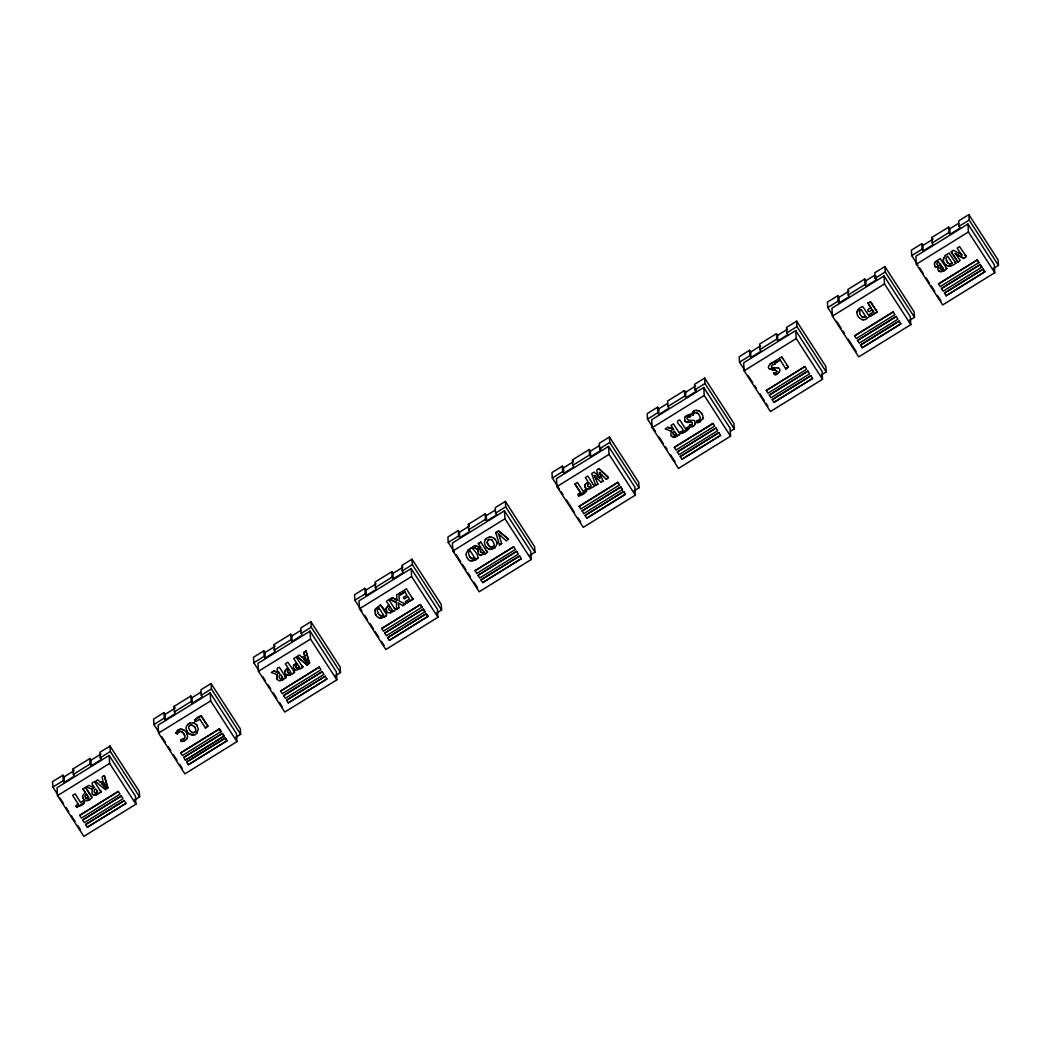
<?xml version="1.0" encoding="UTF-8"?>
<svg xmlns="http://www.w3.org/2000/svg" width="1051" height="1051" viewBox="0 0 1051 1051"><rect width="100%" height="100%" fill="white"/><g stroke="black" fill="none" stroke-linecap="round" stroke-linejoin="round"><path stroke-width="1.5" d="M700.413 421.74L698.495 422.502L702.777 419.034L702.869 415.71L701.122 412.57L701.897 413.7M91.582 797.945C86.681 804.948 78.208 796.369 85.617 792.966L82.976 788.986L85.459 787.422L92.212 797.302L91.529 797.88M82.753 798.366L82.582 796.711M291.836 674.216C293.032 673.862 285.228 677.488 285.11 673.034C282.719 671.72 290.891 665.204 286.253 669.237M584.895 486.127C584.711 481.305 585.591 490.108 585.092 486.968M374.8 610.933L375.614 608.634L375.102 613.508L376.915 616.53L379.963 618.119L378.885 617.857M466 554.481C465.659 553.614 467.209 560.525 470.125 560.682C480.412 560.722 479.926 555.598 471.663 547.729L467.879 550.264L466.04 553.772M868.047 317.599L869.466 316.496L862.674 306.498C849.366 311.713 862.74 324.536 867.351 317.954M954.623 261.594L955.871 263.026C952.692 266.468 946.031 267.821 944.126 262.435C940.855 260.543 947.529 252.884 945.283 255.538M943.404 259.873L943.601 258.178M494.009 548.333C486.193 552.734 480.268 540.03 488.439 537.324C491.737 536.01 495.31 538.585 496.256 541.147C499.186 543.249 493.09 549.739 495.087 547.65M288.473 673.047L287.409 671.536L288.04 669.907L287.54 670.774M692.097 422.344L692.373 424.42L689.548 425.116C687.656 430.687 697.943 422.699 692.254 426.693M773.943 372.816L774.745 372.895L773.943 372.816C773.457 378.557 783.56 370.215 778.397 367.995L777.32 367.666L778.397 367.995M188.615 727.397C187.998 726.727 191.006 734.951 194.527 732.284C198.468 731.049 192.412 724.31 194.908 727.292M282.391 679.997C286.463 677.501 279.356 682.244 278.292 680.142C274.285 679.655 279.211 673.074 276.833 674.571L271.237 672.482L273.838 670.853C287.869 677.527 271.171 668.935 279.448 667.385L284.992 676.082M276.558 677.133L276.649 676.502M479.348 548.964C475.512 550.566 480.202 555.966 479.65 554.954M183.767 739.037L184.332 738.472L181.271 739.418C179.879 743.491 186.237 740.508 186.776 738.748C188.707 737.868 186.395 731.824 187.38 734.557M181.284 739.536L181.022 741.349L182.007 741.441M698.495 422.384L696.498 422.515L697.43 420.676L696.76 420.571M941.617 266.192L940.277 268.32L941.617 266.192L943.496 268.964L942.629 267.874M777.083 371.673L777.083 371.673C776.82 368.704 765.259 370.464 769.082 365.577M702.777 418.929L703.04 417.996M695.079 424C695.512 425.55 694.737 419.336 694.461 420.61M945.65 267.138L946.833 268.609L940.106 258.559L935.154 262.067L934.247 264.037L935.561 267.204L938.53 267.506L934.838 266.455M390.263 612.707L391.13 612.444L388.634 612.891L386.637 611.511L386.229 608.056L389.028 605.218L387.307 606.585M385.993 608.949L386.243 608.174M697.43 420.676L699.821 419.756L700.478 418.009L698.849 414.304L696.432 412.596L698.114 413.555M188.707 726.858L190.586 724.835L193.87 726.096M97.02 791.14C97.848 792.927 97.874 792.756 97.02 791.14C95.51 785.728 92.068 792.638 95.877 793.045L97.296 792.507L96.626 792.953M281.957 676.699C280.21 671.182 277.214 678.499 280.814 678.604L282.627 677.961L281.957 676.581M673.047 432.618C675.386 429.044 671.326 433.997 674.085 434.851L676.253 434.549M100.042 790.523L94.498 781.826C86.379 783.258 102.472 791.797 88.849 785.347L86.287 786.923L91.936 789.091C93.5 787.856 89.887 795.121 94.051 794.871M477.995 551.197L479.348 548.858L478.231 549.345L472.622 547.256L478.218 549.226M179.209 731.68L180.063 731.365C181.678 731.404 177.172 731.93 177.501 733.861L175.819 733.046L178.328 729.946L176.804 731.338M858.89 309.125L857.038 312.423M938.53 267.401C935.364 273.523 945.519 271.355 944.915 270.041M378.36 613.574L380.554 615.833L383.641 615.295L378.991 607.964C375.522 608.516 378.754 614.73 377.913 612.956M860.598 315.182L862.805 317.415L865.893 316.876L861.242 309.572C857.879 309.966 861.019 316.482 860.165 314.538M779.146 372.369L779.487 371.712M186.789 738.853L187.301 737.868M685.055 417.155C683.978 415.145 685.764 424.88 684.595 420.321M197.443 732.284L196.642 733.191L198.376 729L196.419 724.546L197.194 725.571M285.622 669.842L285.189 670.709M293.991 664.784L293.544 665.533L296.343 662.577L293.689 658.583L296.172 657.033L301.729 665.73M593.342 484.721L587.798 476.024L585.328 477.574L587.969 481.686L585.157 484.419M692.99 415.027L693.437 414.147L692.99 415.027L691.295 414.094L693.818 411.112L692.977 411.703M934.562 263.118L935.955 261.344M85.131 795.922L86.55 794.398L88.836 797.827L86.116 798.261M297.262 664.009L295.856 665.533L297.262 664.009L299.548 667.306L298.944 667.753M587.496 484.524L588.888 483C593.198 485.365 590.11 488.702 587.811 486.298M689.338 416.59C692.951 416.59 686.172 416.196 686.986 418.81L688.602 420.282L694.002 420.413M774.456 364.237L771.854 365.157L771.381 366.51L772.235 367.784L771.657 367.246M693.437 414.265L694.251 413.148M184.345 738.59C186.868 737.014 181.455 730.458 184.7 735.372M487.756 540.188L489.03 539.281L487.073 541.948L487.953 544.628L490.226 546.835L489.595 546.454M698.718 420.439L700.202 419.231M490.213 546.717C499.461 549.042 489.727 537.074 492.302 540.424M937.387 262.527L936.769 264.103L938.451 265.837C945.085 264.471 933.919 261.265 938.661 261.62M694.291 425.274L694.737 424.538M769.463 364.973L770.606 363.593L769.976 364.303M667.845 427.337L673.56 429.347L667.845 427.337L665.283 428.926L670.893 431.133C671.852 429.215 670.144 437.466 671.182 435.679M375.614 608.752L380.436 604.89C387.964 613.377 389.737 616.714 379.95 618.001L383.379 617.357M187.774 724.244L189.995 722.865L186.408 726.149L186.04 728.448L187.209 731.864L186.592 730.734M486.219 538.716L485.404 539.61M685.58 416.603L690.652 414.501M470.625 557.726L472.464 558.83L474.881 558.12L470.231 550.803C465.738 551.801 471.899 559.868 469.6 556.531M952.285 263.407L947.647 256.089L946.031 258.126L947.017 261.817L949.198 263.959L952.285 263.289L949.868 264.116M85.63 795.173L86.55 794.398M288.907 669.303L288.04 670.026L288.907 669.185L290.904 672.824M389.96 606.65L388.515 609.068L390.263 610.854L392.246 609.948L389.96 606.769M588.021 483.841L588.888 483.118M302.938 666.912C297.985 669.986 305.053 667.372 301.716 665.611L302.885 666.951M593.881 486.468L594.551 485.917L593.342 484.603M688.628 416.866L687.446 417.457M776.755 372.001L774.745 372.895M946.833 268.491L945.558 269.582M194.514 732.179L195.499 731.299M501.012 536.22L506.411 540.858L508.5 539.124L498.647 531.07L495.796 532.568L496.611 534.355M100.568 792.296L101.264 791.745L100.042 790.405L101.264 791.745M286.214 677.291C282.548 679.629 288.394 677.251 284.979 675.964L286.227 677.409M486.902 552.511L487.559 551.985L486.337 550.658L487.572 552.103L484.669 554.166L486.14 553.181M599.267 469.048L608.398 477.601L606.256 479.256L608.398 477.482L599.267 468.93C591.7 468.299 605.323 485.076 597.257 474.934L599.609 477.969M679.563 434.405C677.264 435.771 682.533 433.275 678.985 432.447M959.418 253.383L953.428 250.309L951.234 251.793L957.934 262.172L960.128 260.372L955.254 253.462L963.977 258.415L966.316 256.549L959.537 246.538L957.159 248.128L960.194 252.831M467.892 550.369L471.663 547.729M293.19 673.284L294.582 672.206L292.454 673.809M394.243 610.749C390.171 612.812 398.513 609.488 394.414 608.253M389.803 599.215L396.437 602.486L389.803 599.215L392.325 597.533L397.133 600.305L396.608 594.879L398.999 593.408L399.17 601.001L405.134 603.918L402.861 605.639L398.355 602.959L398.999 607.793L396.582 609.291L398.999 607.793M402.861 605.639L405.134 603.813M484.077 552.576C484.091 549.266 482.711 555.112 484.064 552.458M676.739 434.365L674.085 431.225M196.629 733.086C195.197 737.802 184.687 731.22 189.889 734.242M94.051 794.976L96.521 794.819L100.607 792.375M307.076 664.915L309.572 662.958L307.076 664.915L296.999 656.533L299.417 655.023L302.11 657.427M207.953 725.991L205.418 727.975L207.953 726.005L201.319 715.876C195.026 716.611 191.072 725.952 199.769 719.002L200.307 720.053M788.342 366.917L785.806 368.914L788.342 366.917L781.708 356.815L775.034 361.058L775.848 362.726L780.157 359.941L775.848 362.726M478.455 557.739L477.771 558.226M686.211 415.894L687.814 415.027M770.619 363.699L772.209 362.608L771.329 363.068M585.565 487.874L587.548 489.254L589.191 489.07L593.92 486.56M678.788 434.851L674.597 437.071L677.33 435.968M384.548 616.727L385.809 616.017M470.125 560.682L473.449 560.603L476.353 559.185M101.159 756.759L101.316 759.492L91.24 765.732L90.912 760.28L89.808 758.559L73.005 768.964L73.334 774.403L74.437 776.124L64.361 782.364L64.032 776.912L62.929 775.191L52.55 781.616L52.878 787.068L58.199 795.305M134.554 799.969L139.612 796.842L139.297 791.39L110.013 746.052L99.884 752.319L100.213 757.771L101.316 759.492M235.595 737.434L240.653 734.307L240.337 728.855L211.054 683.518L200.925 689.784L201.253 695.237L202.357 696.958L192.28 703.198L191.952 697.746L190.848 696.025L174.046 706.43L174.374 711.869L175.478 713.59L165.401 719.83L165.073 714.378L163.969 712.657L153.591 719.081L153.919 724.533L159.24 732.77M335.479 675.635L340.537 672.509L340.209 667.057L310.938 621.719L300.809 627.986L301.138 633.438L302.241 635.159L292.165 641.399L291.836 635.947L290.733 634.226L273.93 644.631L274.245 650.07L275.362 651.791L265.272 658.031L264.957 652.579L263.84 650.871L253.475 657.282L253.79 662.734L259.124 670.972M436.559 613.088L441.617 609.961L441.289 604.509L412.018 559.171L401.889 565.438L402.218 570.89L403.321 572.611L393.245 578.838L392.916 573.399L391.813 571.678L375.01 582.083L375.325 587.522L376.442 589.243L366.352 595.483L366.037 590.031L364.92 588.31L354.555 594.735L354.87 600.187L361.978 611.17M529.914 555.322L534.972 552.182L534.644 546.743L505.373 501.406L495.244 507.672L495.56 513.124L496.676 514.832L486.6 521.073L486.271 515.634L485.155 513.913L468.365 524.304L468.68 529.757L469.797 531.478L459.707 537.718L459.392 532.266L458.275 530.545L447.91 536.969L448.225 542.408L454.439 552.025M600.581 447.713L600.738 450.445L590.662 456.686L590.334 451.234L589.23 449.513L572.427 459.918L572.742 465.357L573.859 467.078L563.77 473.318L563.454 467.866L562.338 466.145L551.972 472.569L552.3 478.021L559.395 489.004M633.976 490.922L639.034 487.795L638.706 482.343L609.435 437.006L599.306 443.272L599.635 448.724L600.738 450.445M695.788 388.804L695.959 391.524L685.869 397.764L685.554 392.312L684.437 390.591L667.635 400.996L667.963 406.435L669.067 408.156L658.99 414.396L658.662 408.944L657.558 407.236L647.18 413.647L647.508 419.099L651.948 425.97M730.458 431.225L734.255 428.874L733.926 423.422L704.643 378.097L694.527 384.351L694.842 389.803L695.959 391.524M821.173 375.089L826.231 371.949L825.902 366.51L796.632 321.172L786.503 327.439L786.818 332.891L787.935 334.599L777.858 340.839L777.53 335.4L776.426 333.679L759.623 344.071L759.939 349.523L761.055 351.244L750.966 357.471L750.65 352.032L749.534 350.311L739.168 356.736L739.484 362.175L744.817 370.425M875.969 275.901L876.206 279.986L866.129 286.214L865.801 280.775L864.697 279.054L847.894 289.445L848.21 294.897L849.326 296.618L839.237 302.859L838.921 297.407L837.805 295.686L827.439 302.11L827.754 307.562L833.088 315.799M909.443 320.463L914.501 317.336L914.173 311.884L884.903 266.547L874.774 272.813L875.102 278.265L876.206 279.986M993.392 268.517L998.45 265.377L998.122 259.939L968.851 214.601L958.722 220.868L959.051 226.32L960.154 228.028L950.078 234.268L949.749 228.829L948.646 227.108L931.843 237.5L932.158 242.952L933.275 244.673L923.185 250.9L922.87 245.461L921.753 243.74L911.388 250.164L911.703 255.603L917.917 265.22M165.073 714.378L175.149 708.138L174.046 706.43M191.952 697.746L200.78 692.281M64.032 776.912L74.109 770.672L73.005 768.964M90.912 760.28L101.001 754.04M264.957 652.579L275.034 646.339L273.93 644.631M291.836 635.947L300.652 630.482M366.037 590.031L376.113 583.791M392.916 573.399L402.993 567.159M459.392 532.266L469.469 526.025L468.365 524.304M486.271 515.634L495.087 510.169M563.454 467.866L573.531 461.625L572.427 459.918M590.334 451.234L599.162 445.769M658.662 408.944L667.49 403.492M685.554 392.312L695.631 386.072M750.65 352.032L760.727 345.792M777.53 335.4L787.606 329.16M838.921 297.407L848.998 291.166M865.801 280.775L874.616 275.309M922.87 245.461L932.946 239.221L931.843 237.5M949.749 228.829L958.565 223.364M52.878 787.068L63.244 780.643L62.929 775.191M73.334 774.403L90.123 764.011L89.808 758.559M100.213 757.771L110.342 751.504L110.013 746.052M153.919 724.533L164.284 718.109L163.969 712.657M174.374 711.869L191.164 701.477L190.848 696.025M201.253 695.237L211.382 688.97L211.054 683.518M253.79 662.734L264.169 656.31L263.84 650.871M274.245 650.07L291.048 639.678L290.733 634.226M301.138 633.438L311.254 627.171L310.938 621.719M354.87 600.187L365.249 593.762L364.92 588.31M375.325 587.522L392.128 577.13L391.813 571.678M402.218 570.89L412.334 564.623L412.018 559.171M448.225 542.408L458.604 535.997L458.275 530.545M468.68 529.757L485.483 519.365L485.155 513.913M495.56 513.124L505.689 506.858L505.373 501.406M552.3 478.021L562.666 471.597L562.338 466.145M572.742 465.357L589.545 454.965L589.23 449.513M599.635 448.724L609.751 442.458L609.435 437.006M647.508 419.099L657.887 412.675L657.558 407.236M667.963 406.435L684.766 396.043L684.437 390.591M694.842 389.803L704.971 383.536L704.643 378.097M739.484 362.175L749.862 355.764L749.534 350.311M759.939 349.523L776.742 339.131L776.426 333.679M786.818 332.891L796.947 326.625L796.632 321.172M827.754 307.562L838.133 301.138L837.805 295.686M848.21 294.897L865.012 284.506L864.697 279.054M875.102 278.265L885.218 271.999L884.903 266.547M911.703 255.603L922.082 249.192L921.753 243.74M932.158 242.952L948.961 232.547L948.646 227.108M959.051 226.32L969.167 220.053L968.851 214.601M109.133 755.459L57.043 787.698L57.516 795.66L83.83 836.399L135.921 804.173L135.448 796.211L109.133 755.459L109.606 763.42L135.921 804.173M210.174 692.924L158.084 725.164L158.556 733.125L184.871 773.864L236.961 741.638L236.488 733.677L210.174 692.924L210.647 700.886L236.961 741.638M310.058 631.125L257.968 663.365L258.441 671.326L284.755 712.066L336.845 679.839L336.373 671.878L310.058 631.125L310.531 639.087L336.845 679.839M411.138 568.578L359.048 600.817L359.521 608.779L385.835 649.518L437.925 617.279L437.452 609.317L411.138 568.578L411.611 576.539L437.925 617.279M504.48 510.812L452.403 543.039L452.876 551L479.19 591.752L531.267 559.513L530.794 551.552L504.48 510.812L504.953 518.774L531.267 559.513M608.555 446.412L556.465 478.652L556.938 486.613L583.252 527.352L635.343 495.126L634.87 487.165L608.555 446.412L609.028 454.374L635.343 495.126M703.763 387.504L651.686 419.73L652.159 427.691L678.473 468.431L730.55 436.204L730.077 428.243L703.763 387.504L704.236 395.465L730.55 436.204M795.738 330.579L743.661 362.805L744.134 370.767L770.449 411.519L822.526 379.28L822.053 371.318L795.738 330.579L796.211 338.54L822.526 379.28M884.022 275.953L831.932 308.193L832.405 316.154L858.72 356.893L910.81 324.654L910.324 316.693L884.022 275.953L884.495 283.915L910.81 324.654M967.971 224.008L915.881 256.234L916.354 264.195L942.668 304.948L994.758 272.708L994.285 264.747L967.971 224.008L968.444 231.969L994.758 272.708M57.516 795.66L109.606 763.42M158.556 733.125L210.647 700.886M258.441 671.326L310.531 639.087M359.521 608.779L411.611 576.539M452.876 551L504.953 518.774M556.938 486.613L609.028 454.374M652.159 427.691L704.236 395.465M744.134 370.767L796.211 338.54M832.405 316.154L884.495 283.915M916.354 264.195L968.444 231.969M480.491 547.742L475.183 545.548L472.622 547.151L475.197 545.666L480.911 547.676L478.336 543.59L480.793 542.08L486.337 550.777M578.865 495.836L577.853 494.285L580.572 492.604L574.989 483.959L577.433 482.448L583.029 491.211L585.762 489.385C590.754 493.55 565.99 501.025 586.76 490.935L585.762 489.385M595.707 485.404L597.927 484.038L595.707 485.523L591.713 473.607L594.196 472.07L597.27 475.052M100.449 782.338L97.717 779.855L95.339 781.327L105.415 789.708L107.911 787.869L104.364 775.73C98.833 776.426 106.414 782.01 100.436 782.22M293.36 670.788L294.569 672.088L287.816 662.209L285.333 663.759L287.987 667.858M303.713 652.382L304.843 655.85L303.713 652.382L306.025 650.937L308.902 661.499L306.025 650.937M400.562 594.721L404.911 591.91L400.562 594.721L399.748 593.053L406.409 588.81L411.847 597.585M867.981 303.305L870.425 301.69L877.257 311.845L870.281 316.167L869.466 314.38L873.67 311.779L872.002 309.428C868.428 314.433 865.104 309.033 871.069 307.982L867.981 303.2L871.069 307.982M946.636 254.644L949.079 253.015L955.871 263.131M194.658 720.132L201.319 715.876M678.999 432.565L673.455 423.868L670.998 425.379L673.56 429.465M689.154 428.545L688.142 426.877L685.41 428.69L679.813 419.927C671.392 421.976 689.22 430.227 680.247 431.764C681.679 438.306 699.414 418.994 681.245 433.34M101.816 783.573L103.721 782.272C112.496 799.115 92.291 771.316 105.862 787.764M303.437 658.701L305.381 657.479L307.575 663.05L306.314 660.173L307.575 663.05L303.437 658.701L307.575 662.931M940.711 264.799L939.213 265.588M483.302 551.394L481.857 549.042C479.913 548.964 480.898 553.457 480.412 551.617M405.41 601.658L406.409 603.103L413.135 599.057L406.409 603.208L405.41 601.658L409.535 598.978L407.867 596.626L404.307 598.952L403.361 597.388L406.947 595.3L404.911 591.91M78.234 804.002C70.548 808.377 82.779 806.918 84.435 802.452L83.423 800.783L80.638 802.53L75.094 793.833L72.611 795.397L78.234 804.12M282.627 677.961L281.563 678.499M501.669 543.446L499.448 544.93L501.669 543.433L498.437 533.632L501.025 536.338M601.014 482.12L602.998 480.898L601.027 482.238L594.354 475.499L597.94 484.156M76.526 807.352L84.422 802.333L83.423 800.783M79.692 815.313L118.343 791.403L120.037 794.149L81.4 818.059L79.705 815.431L118.343 791.403M219.383 728.987L180.746 752.897L219.383 728.868L221.078 731.614L219.383 728.868M280.617 691.098L319.254 667.07L320.962 669.815L282.312 693.726L280.617 690.993L319.254 667.07M420.347 604.64L381.697 628.551L420.334 604.522L422.042 607.268L420.334 604.522M475.052 570.667L513.689 546.756L515.397 549.502L476.747 573.412L475.052 570.785L513.689 546.756M617.765 482.475L579.114 506.385L617.752 482.356L619.459 485.102L617.752 482.356M674.335 447.358L712.972 423.435L714.667 426.062L676.029 450.091L674.335 447.358L712.985 423.553M766.31 390.552L804.948 366.523L806.656 369.269L768.005 393.179L766.31 390.433L804.948 366.523M854.581 335.808L893.219 311.897L894.927 314.643L856.276 338.553L854.581 335.926L893.219 311.897M978.862 262.579L940.225 286.608L938.53 283.862L977.167 259.952L978.875 262.697L977.167 259.952M938.53 283.98L977.18 260.07M180.733 752.779L182.44 755.524L221.078 731.496M381.697 628.432L383.392 631.178L422.029 607.15M579.114 506.267L580.809 509.012L619.446 484.984M82.661 819.911L121.299 796.001L123.006 798.734L84.356 822.657L82.661 820.03L121.299 796.001M183.702 757.377L222.339 733.467L224.047 736.199L185.396 760.123L183.702 757.495L222.339 733.467M283.586 695.696L322.223 671.668L323.931 674.4L285.281 698.324L283.586 695.578L322.223 671.668M423.317 609.238L384.666 633.149L423.303 609.12L425.011 611.853L423.303 609.12M478.008 575.265L516.658 551.341L518.353 554.087L479.716 577.997L478.021 575.383L516.658 551.341M620.734 487.073L582.083 510.983L620.721 486.955L622.428 489.687L620.721 486.955M677.291 451.943L715.941 428.033L717.636 430.765L678.999 454.689L677.304 452.061L715.941 428.033M769.266 395.031L807.917 371.108L809.625 373.854L770.974 397.764L769.279 395.15L807.917 371.108M857.55 340.406L896.188 316.496L897.896 319.228L859.245 343.138L857.55 340.524L896.188 316.496M981.831 267.164L943.194 291.193L941.499 288.46L980.136 264.537L981.844 267.282L980.136 264.537M941.499 288.578L980.149 264.655M224.034 736.081L185.396 760.123M424.998 611.735L386.361 635.763L384.666 633.03M582.083 510.865L583.778 513.611L622.415 489.569M85.63 824.615L124.268 800.586L125.975 803.332L87.325 827.242L85.617 824.496L124.268 800.586M186.671 761.962L225.308 738.052L227.016 740.797L188.365 764.708L186.671 762.08L225.308 738.052M286.555 700.281L325.193 676.253L326.887 678.999L288.25 702.909L286.542 700.163L325.193 676.253M387.635 637.734L426.272 613.705L427.967 616.451L389.33 640.361L387.622 637.615L426.272 613.705M480.977 579.85L519.628 555.94L521.322 558.685L482.685 582.596L480.99 579.968L519.628 555.94M585.039 515.45L623.69 491.54L625.384 494.285L586.747 518.196L585.052 515.568L623.69 491.54M680.26 456.541L718.897 432.618L720.605 435.364L681.954 459.274L680.26 456.646L718.897 432.618M772.235 399.616L810.886 375.706L812.581 378.439L773.943 402.362L772.249 399.735L810.886 375.706M860.506 344.991L899.157 321.081L900.852 323.826L862.214 347.736L860.519 345.109L899.157 321.081M944.455 293.045L983.105 269.135L984.8 271.867L946.163 295.791L944.468 293.163L983.105 269.135M87.325 827.242L125.975 803.332M227.003 740.679L188.365 764.708M288.25 702.909L326.887 678.999M389.33 640.361L427.967 616.333M625.384 494.167L586.747 518.196M984.8 271.762L946.163 295.791M484.669 554.061L480.333 555.125L481.108 555.335M938.99 271.237L941.065 271.67L944.376 270.396M864.999 317.336L865.893 316.876M495.809 532.673L498.647 531.07L508.5 539.124M381.947 615.978L383.641 615.295M775.756 374.576L777.49 373.972M943.049 269.161L941.118 269.647L940.264 268.202M391.143 612.562L392.877 611.564M87.719 800.323L90.058 798.957M693.818 411.217C694.672 409.233 701.004 411.624 698.232 410.705M178.342 730.064C181.665 727.726 185.988 730.734 186.986 733.585M689.561 425.235L691.9 424.788M589.926 487.125L590.609 486.705M390.998 610.776L391.681 610.46M282.377 679.879L279.763 680.641M694.698 412.938L696.432 412.715M670.893 431.133L671.996 430.634M93.053 788.592L91.923 788.973M772.222 362.726L775.047 362.083L773.102 362.306M183.019 741.336L184.004 741.047M471.19 558.331L474.881 558.12M190.008 722.983L193.463 722.786L196.419 724.651M95.641 795.029L96.521 794.819M179.432 729.539L180.536 729.171M490.883 547.085L493.55 546.284M191.781 732.389L193.818 732.613M489.043 539.399L491.08 539.636M293.465 667.858L295.935 670.249L300.822 668.633M288.368 675.478L290.076 675.097M482.908 553.076L480.741 552.248M685.633 421.727L691.505 422.305M690.034 422.397L690.796 422.187M688.707 414.725L690.638 414.396L690.678 416.63M774.797 367.903L772.997 367.876L777.32 367.784M298.983 667.832L297.564 668.213L296.211 667.267L296.842 667.989M288.473 673.165L290.628 672.995M87.588 798.524L86.839 798.484M673.77 437.124L674.584 436.966L671.681 436.191M769.398 368.809L773.523 370.215M490.791 537.061L489.621 537.008M861.636 316.601L864.198 317.56M696.025 410.455L697.141 410.455M686.408 422.187L688.195 422.568M587.548 489.254L588.35 489.306M85.21 800.652L86.852 800.586M697.496 422.607L696.498 422.515M191.978 724.927L191.282 724.73M190.954 734.767L192.07 734.951M772.235 367.666L772.997 367.995M673.402 434.155L674.821 435.088M193.463 722.786L194.514 723.075M489.398 549.226L488.334 548.819M672.995 436.914L672.312 436.743M279.146 673.06L273.838 670.853M180.943 731.443L182.638 732.508L181.823 731.916M183.78 729.998L181.665 729.302M392.338 597.651L397.133 600.305M957.881 255.275L963.977 258.415M379.385 615.019L380.554 615.741M959.418 253.278L961.928 254.933M586.813 489.017L586.13 488.439M294.516 669.566L295.186 670.012M83.791 799.956L84.461 800.415M699.257 411.046L701.135 412.688M955.254 253.462L957.881 255.288M93.355 794.714L92.738 794.267M297.052 656.612L307.076 664.797M946.517 265.456L945.558 264.642M493.957 538.178L494.863 538.992M487.336 548.083L486.442 547.348M602.17 475.315L606.256 479.256M86.116 798.379L85.459 797.696M182.638 732.389L183.373 733.256M95.129 792.809L94.459 792.126M602.17 475.433L599.464 472.438L601.317 476.011M594.393 475.577L597.139 478.599M305.578 660.632L307.457 662.8M787.094 365.617L788.342 367.035M411.834 597.467L413.135 599.057M965.081 255.248L966.316 256.549M489.004 545.929L487.125 542.618M299.561 667.424L298.707 666.347M960.18 252.713L961.941 255.051M948.041 263.131L946.163 260.214M187.209 731.759L187.998 732.902M969.167 220.053L998.45 265.377M983.105 269.253L984.8 271.867M948.961 232.547L950.078 234.268M951.234 251.793L957.934 262.08M922.082 249.192L923.185 250.9M919.691 267.966L923.238 273.47M925.905 277.582L929.452 283.087M931.225 285.833L934.773 291.324M937.439 295.449L940.987 300.941M885.218 271.999L914.501 317.336M865.012 284.506L866.129 286.214M875.982 310.387L870.425 301.69M838.133 301.138L839.237 302.859M836.635 321.291L841.063 328.162M842.849 330.907L844.623 333.653M848.17 339.158L856.158 351.52M796.947 326.625L826.231 371.949M776.742 339.131L777.858 340.839M785.806 368.914L780.157 359.941M749.862 355.764L750.966 357.471M748.365 375.916L752.792 382.787M754.565 385.533L756.352 388.279M759.899 393.77L764.327 400.641M766.1 403.387L767.874 406.133M704.971 383.536L734.255 428.874M684.766 396.043L685.869 397.764M657.887 412.675L658.99 414.396M653.722 428.716L655.496 431.462M659.043 436.953L663.483 443.824M665.257 446.57L667.03 449.316M670.577 454.807L675.018 461.678M609.751 442.458L639.034 487.795M623.69 491.658L625.384 494.285M589.545 454.965L590.662 456.686M580.586 492.722L575.002 484.077M562.666 471.597L563.77 473.318M561.168 491.75L562.942 494.495M566.489 500L574.477 512.362M578.024 517.854L580.691 521.979M505.689 506.858L534.972 552.182M485.483 519.365L486.6 521.073M458.604 535.997L459.707 537.718M456.213 554.77L460.653 561.641M462.427 564.387L465.974 569.892M467.748 572.637L470.414 576.763M473.962 582.254L477.509 587.745M412.334 564.623L441.617 609.961M426.272 613.823L427.967 616.451M392.128 577.13L393.245 578.838M394.427 608.358L388.87 599.674L386.426 601.185L389.041 605.323M385.98 613.587L380.436 604.89M365.249 593.762L366.352 595.483M364.631 615.295L367.298 619.407M369.965 623.532L373.512 629.024M375.286 631.782L378.833 637.274M381.5 641.399L384.154 645.511M311.254 627.171L340.537 672.509M291.048 639.678L292.165 641.399M264.169 656.31L265.272 658.031M262.671 676.463L265.325 680.588M267.992 684.713L270.659 688.825M273.313 692.951L276.86 698.442M279.527 702.567L282.194 706.692M211.382 688.97L240.653 734.307M222.352 733.585L224.047 736.199M225.321 738.17L227.016 740.797M202.186 717.675L206.719 724.678M191.164 701.477L192.28 703.198M200.294 719.935L205.418 727.975M164.284 718.109L165.401 719.83M161.907 736.896L165.454 742.387M168.107 746.512L170.774 750.624M173.428 754.749L176.988 760.241M179.642 764.366L182.309 768.491M110.342 751.504L139.612 796.842M90.123 764.011L91.24 765.732M85.459 787.422L91.003 796.119M82.976 788.986L85.63 793.085M86.55 794.517L87.969 796.619M63.244 780.643L64.361 782.364M59.973 798.051L63.52 803.542M66.187 807.667L68.84 811.792M71.507 815.918L75.055 821.409M77.721 825.521L80.375 829.646M304.843 655.85L302.11 657.545M298.313 668.134L297.551 668.094M296.172 667.306L295.896 665.598M287.816 672.482L287.462 671.602M287.527 675.346L285.583 674.046M276.597 677.79L276.794 678.473M104.325 775.769L107.189 786.214M104.653 785.084L105.796 787.593M376.048 615.4L375.496 614.441M594.38 475.472L596.245 479.125M782.575 358.601L781.708 356.933M601.29 475.932L599.504 472.516L603.011 481.016M775.848 362.621L775.034 361.058M399.748 593.053L400.562 594.616M495.796 532.555L499.448 544.93M308.889 661.381L309.572 663.076M107.228 786.174L107.911 787.869M587.851 486.377L587.522 484.603M85.499 797.775L85.184 796.001M293.479 667.976L293.544 665.533M496.65 542.316L496.821 543.446M950.866 266.008L948.606 266.231M900.852 323.826L862.214 347.736M877.257 311.845L870.281 316.167M872.961 310.912L872.002 309.428M863.318 319.701L862.201 319.701M861.242 309.572L860.165 310.584M812.581 378.439L773.943 402.362M775.204 369.886L774.429 369.978M720.605 435.364L681.954 459.274M521.322 558.685L482.685 582.596M491.671 549.226L490.515 549.41M480.793 542.08L478.336 543.59M379.004 608.082L377.913 608.989M284.795 678.486L284.006 678.907M194.409 734.583L193.226 734.885M177.501 733.861L175.819 733.046M396.437 602.368L396.582 609.291M775.047 362.083L775.086 364.342"/></g></svg>
